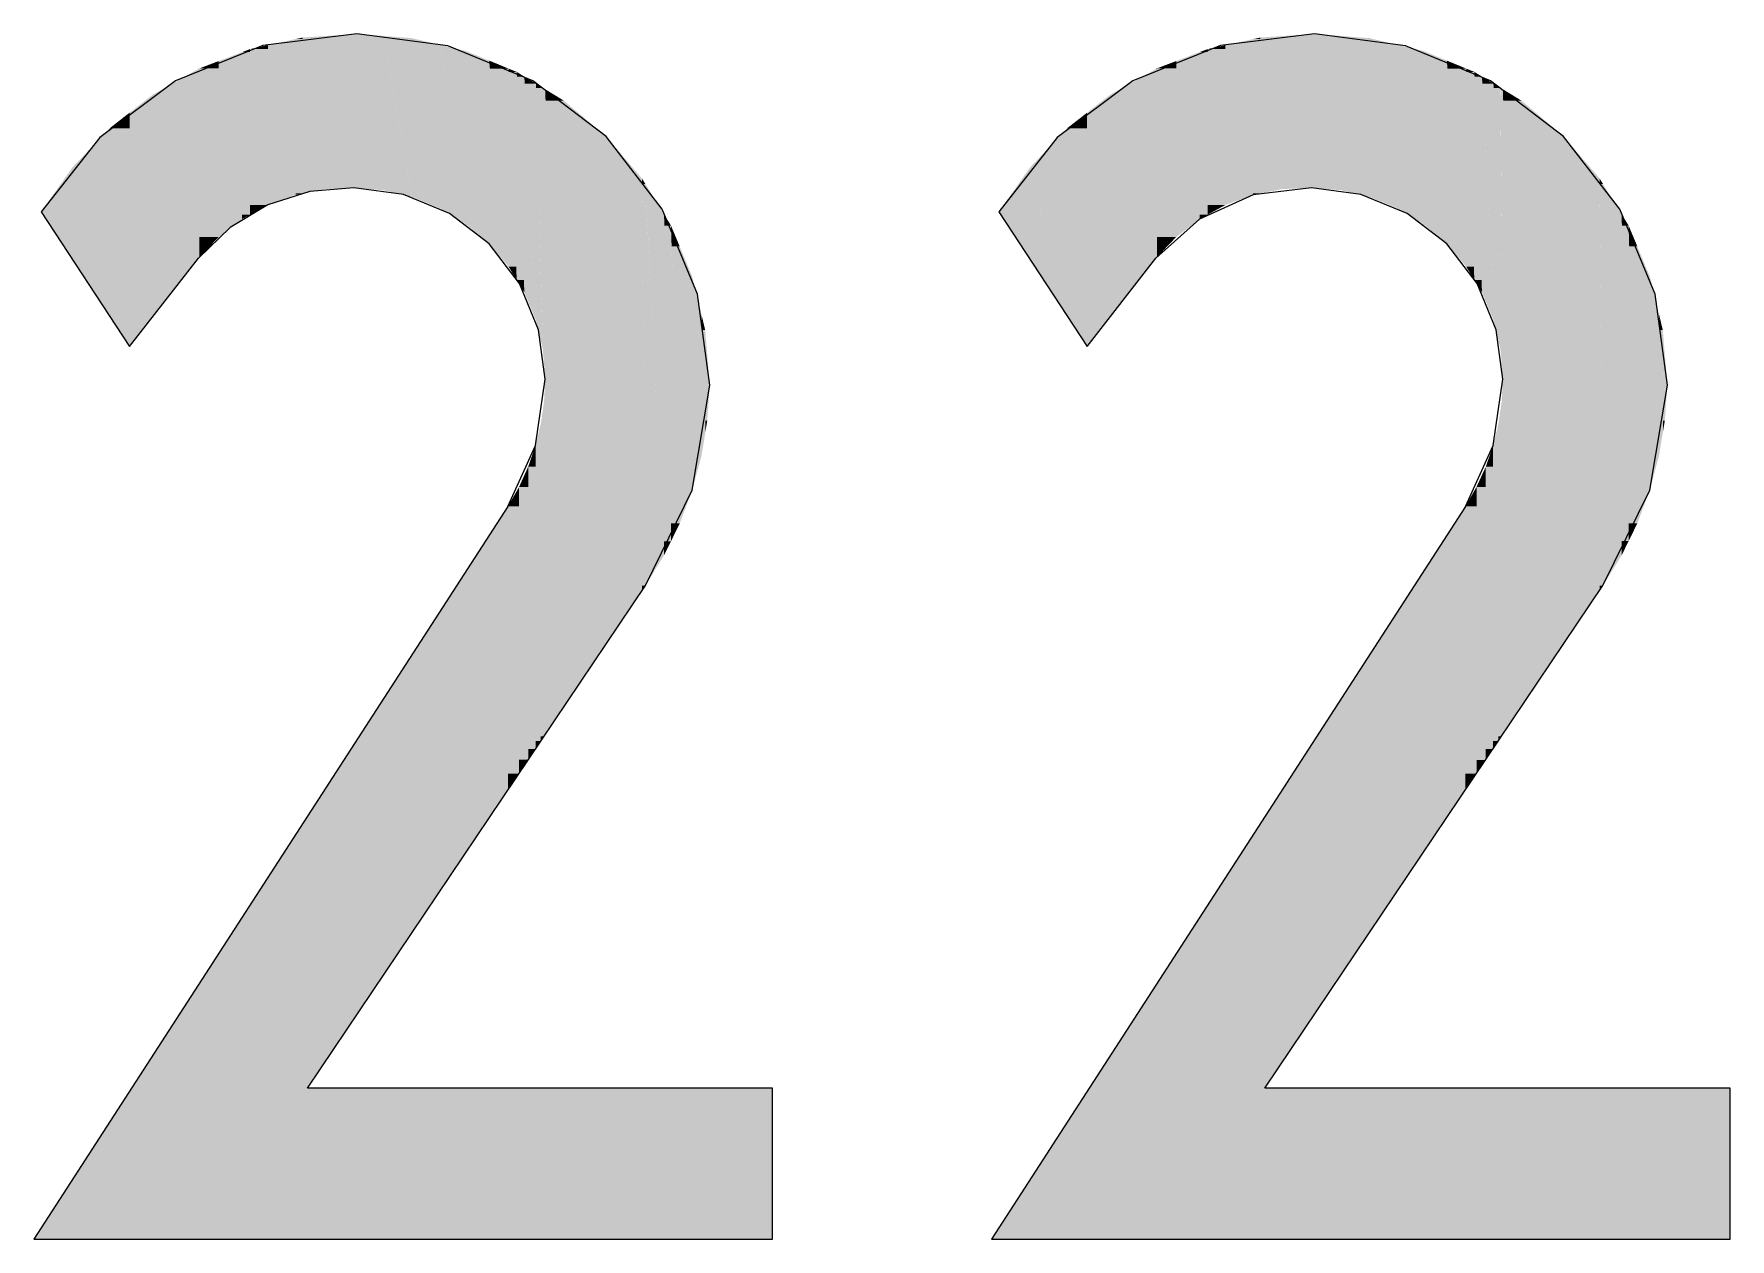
# Model space of a CAD drawing. Extents: x 885 to 2021, y 330 to 1122.
# Drawn here: x 1896.553 to 1899.454, y 640.216 to 642.278 of the extents above; entities that cross this region are included whole.
import ezdxf

# ---------------------------------------------------------------- set-up
doc = ezdxf.new("R2010")
doc.units = 0
doc.layers.add('P11_Plankopf_Ausführung_AF_4_800 Plankopf', color=7, linetype='Continuous', lineweight=25)

msp = doc.modelspace()

# ---------------------------------------------------------------- linework, layer by layer
at = {"layer": 'P11_Plankopf_Ausführung_AF_4_800 Plankopf', "color": 0, "linetype": 'Continuous', "lineweight": 13, "ltscale": 16.9}
for p, q in [((1897.1056, 642.2776), (1896.9452, 642.2578)), ((1897.2616, 642.2574), (1897.1056, 642.2776)), ((1898.7435, 642.2776), (1898.5831, 642.2579)), ((1898.8994, 642.2574), (1898.7435, 642.2776)), ((1896.9452, 642.2578), (1896.7953, 642.1973)), ((1897.407, 642.1976), (1897.2616, 642.2574)), ((1898.5831, 642.2579), (1898.4331, 642.1974)), ((1899.0448, 642.1976), (1898.8994, 642.2574)), ((1896.7953, 642.1973), (1896.666, 642.1004)), ((1897.5319, 642.1021), (1897.407, 642.1976)), ((1898.4331, 642.1974), (1898.3038, 642.1004)), ((1899.1698, 642.1021), (1899.0448, 642.1976)), ((1896.666, 642.1004), (1896.566, 641.9734)), ((1897.6279, 641.9776), (1897.5319, 642.1021)), ((1898.3038, 642.1004), (1898.2039, 641.9734)), ((1899.2658, 641.9776), (1899.1698, 642.1021)), ((1897.0254, 642.0082), (1896.9536, 641.9852)), ((1897.1005, 642.0143), (1897.0254, 642.0082)), ((1897.1853, 642.0031), (1897.1005, 642.0143)), ((1897.2642, 641.9704), (1897.1853, 642.0031)), ((1898.6387, 642.0023), (1898.5472, 641.9609)), ((1898.7384, 642.0143), (1898.6387, 642.0023)), ((1898.8231, 642.0031), (1898.7384, 642.0143)), ((1898.9021, 641.9704), (1898.8231, 642.0031)), ((1896.566, 641.9734), (1896.7169, 641.7431)), ((1896.9536, 641.9852), (1896.889, 641.9464)), ((1897.6884, 641.8325), (1897.6279, 641.9776)), ((1898.2039, 641.9734), (1898.3548, 641.7431)), ((1899.3263, 641.8325), (1899.2658, 641.9776)), ((1896.889, 641.9464), (1896.8348, 641.894)), ((1897.332, 641.9184), (1897.2642, 641.9704)), ((1898.5472, 641.9609), (1898.4723, 641.894)), ((1898.9699, 641.9184), (1898.9021, 641.9704)), ((1897.384, 641.8506), (1897.332, 641.9184)), ((1899.0219, 641.8506), (1898.9699, 641.9184)), ((1896.7169, 641.7431), (1896.8348, 641.894)), ((1898.3548, 641.7431), (1898.4723, 641.894)), ((1897.4167, 641.7716), (1897.384, 641.8506)), ((1897.7093, 641.6767), (1897.6884, 641.8325)), ((1899.0546, 641.7716), (1899.0219, 641.8506)), ((1899.3472, 641.6767), (1899.3263, 641.8325)), ((1897.4279, 641.6869), (1897.4167, 641.7716)), ((1899.0658, 641.6869), (1899.0546, 641.7716)), ((1897.4114, 641.5737), (1897.4279, 641.6869)), ((1899.0492, 641.5737), (1899.0658, 641.6869)), ((1897.6794, 641.4972), (1897.7093, 641.6767)), ((1899.3171, 641.4973), (1899.3472, 641.6767)), ((1897.3642, 641.4695), (1897.4114, 641.5737)), ((1899.0017, 641.4695), (1899.0492, 641.5737)), ((1897.5992, 641.334), (1897.6794, 641.4972)), ((1899.2371, 641.334), (1899.3171, 641.4973)), ((1897.3642, 641.4695), (1896.5534, 640.2163)), ((1899.0017, 641.4695), (1898.191, 640.2163)), ((1897.0215, 640.4745), (1897.5992, 641.334)), ((1898.659, 640.4745), (1899.2371, 641.334)), ((1897.8166, 640.4745), (1897.0215, 640.4745)), ((1897.8166, 640.2163), (1897.8166, 640.4745)), ((1899.4545, 640.4745), (1898.659, 640.4745)), ((1899.4545, 640.2163), (1899.4545, 640.4745)), ((1896.5534, 640.2163), (1897.8166, 640.2163)), ((1898.191, 640.2163), (1899.4545, 640.2163))]:
    msp.add_line(p, q, dxfattribs=at)
at = {"layer": 'P11_Plankopf_Ausführung_AF_4_800 Plankopf', "color": 0, "linetype": 'Continuous', "lineweight": 0, "ltscale": 0.0169}
for points in [[(1897.0009, 642.2583), (1896.9536, 642.2583), (1897.0009, 642.2687)], [(1897.0133, 642.2687), (1897.0009, 642.2687), (1897.0133, 642.2714)], [(1897.0133, 642.0048), (1897.0009, 642.0048), (1897.0009, 642.2687)], [(1897.0133, 642.0048), (1897.0133, 642.2687), (1897.0009, 642.2687)], [(1897.0503, 642.2714), (1897.0133, 642.2714), (1897.0503, 642.2739)], [(1897.0503, 642.0121), (1897.0133, 642.0121), (1897.0133, 642.2714)], [(1897.0503, 642.0121), (1897.0503, 642.2714), (1897.0133, 642.2714)], [(1897.1005, 642.2739), (1897.0503, 642.2739), (1897.1005, 642.2772)], [(1897.1005, 642.0143), (1897.0503, 642.0143), (1897.0503, 642.2739)], [(1897.1005, 642.0143), (1897.1005, 642.2739), (1897.0503, 642.2739)], [(1897.1056, 642.2772), (1897.1005, 642.2772), (1897.1056, 642.2776)], [(1897.1056, 642.0143), (1897.1005, 642.0143), (1897.1005, 642.2772)], [(1897.1056, 642.0138), (1897.1056, 642.2772), (1897.1005, 642.2772)], [(1897.1511, 642.0138), (1897.1056, 642.0138), (1897.1056, 642.2776)], [(1897.1517, 642.2741), (1897.1062, 642.2741), (1897.1056, 642.2776)], [(1897.1517, 642.0102), (1897.1517, 642.2741), (1897.1062, 642.2741)], [(1897.1978, 642.0102), (1897.1517, 642.0102), (1897.1517, 642.2741)], [(1897.1999, 642.2704), (1897.1524, 642.2704), (1897.1517, 642.2741)], [(1897.1999, 641.9987), (1897.1999, 642.2704), (1897.1524, 642.2704)], [(1897.2017, 641.9987), (1897.1999, 641.9987), (1897.1999, 642.2704)], [(1897.2017, 642.2699), (1897.1999, 642.2699), (1897.1999, 642.2704)], [(1897.2017, 641.9982), (1897.2017, 642.2699), (1897.1999, 642.2699)], [(1897.2459, 641.9982), (1897.2017, 641.9982), (1897.2017, 642.2699)], [(1897.2491, 642.2587), (1897.2035, 642.2587), (1897.2017, 642.2699)], [(1898.6387, 642.2583), (1898.5914, 642.2583), (1898.6387, 642.2687)], [(1898.6512, 642.2687), (1898.6387, 642.2687), (1898.6512, 642.2714)], [(1898.6512, 642.0048), (1898.6387, 642.0048), (1898.6387, 642.2687)], [(1898.6512, 642.0048), (1898.6512, 642.2687), (1898.6387, 642.2687)], [(1898.6881, 642.2714), (1898.6512, 642.2714), (1898.6881, 642.2739)], [(1898.6881, 642.0121), (1898.6512, 642.0121), (1898.6512, 642.2714)], [(1898.6881, 642.0121), (1898.6881, 642.2714), (1898.6512, 642.2714)], [(1898.7384, 642.2739), (1898.6881, 642.2739), (1898.7384, 642.2772)], [(1898.7384, 642.0143), (1898.6881, 642.0143), (1898.6881, 642.2739)], [(1898.7384, 642.0143), (1898.7384, 642.2739), (1898.6881, 642.2739)], [(1898.7435, 642.2772), (1898.7384, 642.2772), (1898.7435, 642.2776)], [(1898.7435, 642.0143), (1898.7384, 642.0143), (1898.7384, 642.2772)], [(1898.7435, 642.0138), (1898.7435, 642.2772), (1898.7384, 642.2772)], [(1898.789, 642.0138), (1898.7435, 642.0138), (1898.7435, 642.2776)], [(1898.7896, 642.2741), (1898.7441, 642.2741), (1898.7435, 642.2776)], [(1898.7896, 642.0102), (1898.7896, 642.2741), (1898.7441, 642.2741)], [(1898.8357, 642.0102), (1898.7896, 642.0102), (1898.7896, 642.2741)], [(1898.8377, 642.2704), (1898.7903, 642.2704), (1898.7896, 642.2741)], [(1898.8377, 641.9987), (1898.8377, 642.2704), (1898.7903, 642.2704)], [(1898.8396, 641.9987), (1898.8377, 641.9987), (1898.8377, 642.2704)], [(1898.8396, 642.2699), (1898.8377, 642.2699), (1898.8377, 642.2704)], [(1898.8396, 641.9982), (1898.8396, 642.2699), (1898.8377, 642.2699)], [(1898.8838, 641.9982), (1898.8396, 641.9982), (1898.8396, 642.2699)], [(1898.887, 642.2587), (1898.8414, 642.2587), (1898.8396, 642.2699)], [(1896.9095, 642.2312), (1896.8696, 642.2312), (1896.9095, 642.2464)], [(1896.9229, 642.2464), (1896.9095, 642.2464), (1896.9229, 642.2516)], [(1896.9229, 641.9683), (1896.9095, 641.9683), (1896.9095, 642.2464)], [(1896.9229, 641.9683), (1896.9229, 642.2464), (1896.9095, 642.2464)], [(1896.9536, 642.2516), (1896.9229, 642.2516), (1896.9536, 642.2583)], [(1896.9536, 641.9852), (1896.9229, 641.9852), (1896.9229, 642.2516)], [(1896.9536, 641.9852), (1896.9536, 642.2516), (1896.9229, 642.2516)], [(1897.0009, 642.0023), (1896.9536, 642.0023), (1896.9536, 642.2583)], [(1897.0009, 642.0023), (1897.0009, 642.2583), (1896.9536, 642.2583)], [(1897.2491, 641.9786), (1897.2491, 642.2587), (1897.2035, 642.2587)], [(1897.2882, 641.9786), (1897.2491, 641.9786), (1897.2491, 642.2587)], [(1897.2918, 642.2485), (1897.2506, 642.2485), (1897.2491, 642.2587)], [(1897.2918, 641.9524), (1897.2918, 642.2485), (1897.2506, 642.2485)], [(1897.2929, 641.9524), (1897.2918, 641.9524), (1897.2918, 642.2485)], [(1897.2929, 642.2481), (1897.2918, 642.2481), (1897.2918, 642.2485)], [(1897.2929, 641.9517), (1897.2929, 642.2481), (1897.2918, 642.2481)], [(1897.3281, 641.9517), (1897.2929, 641.9517), (1897.2929, 642.2481)], [(1897.332, 642.232), (1897.2948, 642.232), (1897.2929, 642.2481)], [(1898.5472, 642.2312), (1898.5072, 642.2312), (1898.5472, 642.2465)], [(1898.5608, 642.2465), (1898.5472, 642.2465), (1898.5608, 642.2516)], [(1898.5608, 641.9684), (1898.5472, 641.9684), (1898.5472, 642.2465)], [(1898.5608, 641.9684), (1898.5608, 642.2465), (1898.5472, 642.2465)], [(1898.5914, 642.2516), (1898.5608, 642.2516), (1898.5914, 642.2583)], [(1898.5914, 641.9851), (1898.5608, 641.9851), (1898.5608, 642.2516)], [(1898.5914, 641.9851), (1898.5914, 642.2516), (1898.5608, 642.2516)], [(1898.6387, 642.0023), (1898.5914, 642.0023), (1898.5914, 642.2583)], [(1898.6387, 642.0023), (1898.6387, 642.2583), (1898.5914, 642.2583)], [(1898.887, 641.9786), (1898.887, 642.2587), (1898.8414, 642.2587)], [(1898.9261, 641.9786), (1898.887, 641.9786), (1898.887, 642.2587)], [(1898.9297, 642.2485), (1898.8884, 642.2485), (1898.887, 642.2587)], [(1898.9297, 641.9524), (1898.9297, 642.2485), (1898.8884, 642.2485)], [(1898.9308, 641.9524), (1898.9297, 641.9524), (1898.9297, 642.2485)], [(1898.9308, 642.2481), (1898.9297, 642.2481), (1898.9297, 642.2485)], [(1898.9308, 641.9517), (1898.9308, 642.2481), (1898.9297, 642.2481)], [(1898.9659, 641.9517), (1898.9308, 641.9517), (1898.9308, 642.2481)], [(1898.9699, 642.232), (1898.9327, 642.232), (1898.9308, 642.2481)], [(1896.8348, 642.1731), (1896.7559, 642.1731), (1896.8348, 642.2176)], [(1896.8365, 642.2176), (1896.8348, 642.2176), (1896.8365, 642.2186)], [(1896.8365, 641.8957), (1896.8348, 641.8957), (1896.8348, 642.2176)], [(1896.8365, 641.8957), (1896.8365, 642.2176), (1896.8348, 642.2176)], [(1896.8696, 642.2186), (1896.8365, 642.2186), (1896.8696, 642.2312)], [(1896.8696, 641.9304), (1896.8365, 641.9304), (1896.8365, 642.2186)], [(1896.8696, 641.9304), (1896.8696, 642.2186), (1896.8365, 642.2186)], [(1896.9095, 641.961), (1896.8696, 641.961), (1896.8696, 642.2312)], [(1896.9095, 641.961), (1896.9095, 642.2312), (1896.8696, 642.2312)], [(1897.332, 641.9184), (1897.332, 642.232), (1897.2948, 642.232)], [(1897.3617, 641.9184), (1897.332, 641.9184), (1897.332, 642.232)], [(1897.3654, 642.2182), (1897.3333, 642.2182), (1897.332, 642.232)], [(1897.3654, 641.8793), (1897.3654, 642.2182), (1897.3333, 642.2182)], [(1897.3783, 641.8793), (1897.3654, 641.8793), (1897.3654, 642.2182)], [(1897.3792, 642.2126), (1897.3656, 642.2126), (1897.3654, 642.2182)], [(1897.3792, 641.8567), (1897.3792, 642.2126), (1897.3656, 642.2126)], [(1897.3915, 641.8567), (1897.3792, 641.8567), (1897.3792, 642.2126)], [(1897.3922, 642.2046), (1897.3795, 642.2046), (1897.3792, 642.2126)], [(1897.3922, 641.8355), (1897.3922, 642.2046), (1897.3795, 642.2046)], [(1897.4096, 641.8355), (1897.3922, 641.8355), (1897.3922, 642.2046)], [(1897.4119, 642.1926), (1897.3928, 642.1926), (1897.3922, 642.2046)], [(1898.4723, 642.1732), (1898.3937, 642.1732), (1898.4723, 642.2176)], [(1898.4743, 642.2176), (1898.4723, 642.2176), (1898.4743, 642.2187)], [(1898.4743, 641.896), (1898.4723, 641.896), (1898.4723, 642.2176)], [(1898.4743, 641.896), (1898.4743, 642.2176), (1898.4723, 642.2176)], [(1898.5072, 642.2187), (1898.4743, 642.2187), (1898.5072, 642.2312)], [(1898.5072, 641.9303), (1898.4743, 641.9303), (1898.4743, 642.2187)], [(1898.5072, 641.9303), (1898.5072, 642.2187), (1898.4743, 642.2187)], [(1898.5472, 641.9609), (1898.5072, 641.9609), (1898.5072, 642.2312)], [(1898.5472, 641.9609), (1898.5472, 642.2312), (1898.5072, 642.2312)], [(1898.9699, 641.9184), (1898.9699, 642.232), (1898.9327, 642.232)], [(1898.9996, 641.9184), (1898.9699, 641.9184), (1898.9699, 642.232)], [(1899.0033, 642.2182), (1898.9712, 642.2182), (1898.9699, 642.232)], [(1899.0033, 641.8793), (1899.0033, 642.2182), (1898.9712, 642.2182)], [(1899.0162, 641.8793), (1899.0033, 641.8793), (1899.0033, 642.2182)], [(1899.0171, 642.2126), (1899.0035, 642.2126), (1899.0033, 642.2182)], [(1899.0171, 641.8567), (1899.0171, 642.2126), (1899.0035, 642.2126)], [(1899.0294, 641.8567), (1899.0171, 641.8567), (1899.0171, 642.2126)], [(1899.0301, 642.2046), (1899.0174, 642.2046), (1899.0171, 642.2126)], [(1899.0301, 641.8355), (1899.0301, 642.2046), (1899.0174, 642.2046)], [(1899.0475, 641.8355), (1899.0301, 641.8355), (1899.0301, 642.2046)], [(1899.0498, 642.1926), (1899.0307, 642.1926), (1899.0301, 642.2046)], [(1897.4119, 641.788), (1897.4119, 642.1926), (1897.3928, 642.1926)], [(1897.4225, 641.788), (1897.4119, 641.788), (1897.4119, 642.1926)], [(1897.4239, 642.1853), (1897.4121, 642.1853), (1897.4119, 642.1926)], [(1897.4239, 641.7381), (1897.4239, 642.1853), (1897.4121, 642.1853)], [(1897.4275, 641.7381), (1897.4239, 641.7381), (1897.4239, 642.1853)], [(1897.4279, 642.1829), (1897.4239, 642.1829), (1897.4239, 642.1853)], [(1897.4279, 641.6869), (1897.4279, 642.1829), (1897.4239, 642.1829)], [(1897.4599, 641.1267), (1897.4279, 641.1267), (1897.4279, 642.1829)], [(1897.4599, 642.1634), (1897.4285, 642.1634), (1897.4279, 642.1829)], [(1899.0498, 641.788), (1899.0498, 642.1926), (1899.0307, 642.1926)], [(1899.0604, 641.788), (1899.0498, 641.788), (1899.0498, 642.1926)], [(1899.0617, 642.1853), (1899.0499, 642.1853), (1899.0498, 642.1926)], [(1899.0617, 641.7381), (1899.0617, 642.1853), (1899.0499, 642.1853)], [(1899.0654, 641.7381), (1899.0617, 641.7381), (1899.0617, 642.1853)], [(1899.0658, 642.1829), (1899.0618, 642.1829), (1899.0617, 642.1853)], [(1899.0658, 641.6869), (1899.0658, 642.1829), (1899.0618, 642.1829)], [(1899.0978, 641.1268), (1899.0658, 641.1268), (1899.0658, 642.1829)], [(1899.0978, 642.1634), (1899.0664, 642.1634), (1899.0658, 642.1829)], [(1896.7559, 642.1428), (1896.7169, 642.1428), (1896.7559, 642.1731)], [(1896.8348, 641.894), (1896.7559, 641.894), (1896.7559, 642.1731)], [(1896.8348, 641.894), (1896.8348, 642.1731), (1896.7559, 642.1731)], [(1897.4599, 641.1267), (1897.4599, 642.1634), (1897.4285, 642.1634)], [(1897.5319, 641.2338), (1897.4599, 641.2338), (1897.4599, 642.1634)], [(1897.5319, 642.1021), (1897.4646, 642.1021), (1897.4599, 642.1634)], [(1898.3937, 642.1429), (1898.3548, 642.1429), (1898.3937, 642.1732)], [(1898.4723, 641.894), (1898.3937, 641.894), (1898.3937, 642.1732)], [(1898.4723, 641.894), (1898.4723, 642.1732), (1898.3937, 642.1732)], [(1899.0978, 641.1268), (1899.0978, 642.1634), (1899.0664, 642.1634)], [(1899.1698, 641.2338), (1899.0978, 641.2338), (1899.0978, 642.1634)], [(1899.1698, 642.1021), (1899.1025, 642.1021), (1899.0978, 642.1634)], [(1896.6829, 642.0492), (1896.6191, 642.0492), (1896.6829, 642.1162)], [(1896.7169, 642.1162), (1896.6829, 642.1162), (1896.7169, 642.1428)], [(1896.7122, 641.7951), (1896.6829, 641.7951), (1896.6829, 642.1162)], [(1896.7169, 641.7431), (1896.7169, 642.1162), (1896.6829, 642.1162)], [(1896.7559, 641.7929), (1896.7169, 641.7929), (1896.7169, 642.1428)], [(1896.7559, 641.7929), (1896.7559, 642.1428), (1896.7169, 642.1428)], [(1898.3207, 642.0492), (1898.257, 642.0492), (1898.3207, 642.1163)], [(1898.3548, 642.1163), (1898.3207, 642.1163), (1898.3548, 642.1429)], [(1898.3501, 641.7952), (1898.3207, 641.7952), (1898.3207, 642.1163)], [(1898.3548, 641.7431), (1898.3548, 642.1163), (1898.3207, 642.1163)], [(1898.3937, 641.793), (1898.3548, 641.793), (1898.3548, 642.1429)], [(1898.3937, 641.793), (1898.3937, 642.1429), (1898.3548, 642.1429)], [(1897.5319, 641.2338), (1897.5319, 642.1021), (1897.4646, 642.1021)], [(1897.5934, 641.3253), (1897.5319, 641.3253), (1897.5319, 642.1021)], [(1897.5934, 642.0304), (1897.5376, 642.0304), (1897.5319, 642.1021)], [(1899.1698, 641.2338), (1899.1698, 642.1021), (1899.1025, 642.1021)], [(1899.2313, 641.3253), (1899.1698, 641.3253), (1899.1698, 642.1021)], [(1899.2313, 642.0304), (1899.1755, 642.0304), (1899.1698, 642.1021)], [(1896.6191, 641.9734), (1896.566, 641.9734), (1896.6191, 642.0492)], [(1896.6585, 641.8923), (1896.6191, 641.8923), (1896.6191, 642.0492)], [(1896.6829, 641.7951), (1896.6829, 642.0492), (1896.6191, 642.0492)], [(1897.5934, 641.3253), (1897.5934, 642.0304), (1897.5376, 642.0304)], [(1897.5992, 641.334), (1897.5934, 641.334), (1897.5934, 642.0304)], [(1897.5992, 642.021), (1897.5935, 642.021), (1897.5934, 642.0304)], [(1898.257, 641.9734), (1898.2039, 641.9734), (1898.257, 642.0492)], [(1898.2963, 641.8924), (1898.257, 641.8924), (1898.257, 642.0492)], [(1898.3207, 641.7952), (1898.3207, 642.0492), (1898.257, 642.0492)], [(1899.2313, 641.3253), (1899.2313, 642.0304), (1899.1755, 642.0304)], [(1899.2371, 641.334), (1899.2313, 641.334), (1899.2313, 642.0304)], [(1899.2371, 642.021), (1899.2314, 642.021), (1899.2313, 642.0304)], [(1896.9536, 641.9852), (1897.0009, 642.0023), (1896.9536, 642.0023)], [(1897.0009, 642.0023), (1897.0133, 642.0048), (1897.0009, 642.0048)], [(1897.0133, 642.0048), (1897.0503, 642.0121), (1897.0133, 642.0121)], [(1897.0503, 642.0121), (1897.1005, 642.0143), (1897.0503, 642.0143)], [(1897.1056, 642.0138), (1897.1056, 642.0143), (1897.1005, 642.0143)], [(1897.1517, 642.0102), (1897.1511, 642.0138), (1897.1056, 642.0138)], [(1897.1999, 641.9987), (1897.1978, 642.0102), (1897.1517, 642.0102)], [(1897.5992, 641.334), (1897.5992, 642.021), (1897.5935, 642.021)], [(1897.6312, 641.3857), (1897.5992, 641.3857), (1897.5992, 642.021)], [(1897.6312, 641.9691), (1897.6019, 641.9691), (1897.5992, 642.021)], [(1898.5914, 641.9851), (1898.6387, 642.0023), (1898.5914, 642.0023)], [(1898.6387, 642.0023), (1898.6512, 642.0048), (1898.6387, 642.0048)], [(1898.6512, 642.0048), (1898.6881, 642.0121), (1898.6512, 642.0121)], [(1898.6881, 642.0121), (1898.7384, 642.0143), (1898.6881, 642.0143)], [(1898.7435, 642.0138), (1898.7435, 642.0143), (1898.7384, 642.0143)], [(1898.7896, 642.0102), (1898.789, 642.0138), (1898.7435, 642.0138)], [(1898.8377, 641.9987), (1898.8357, 642.0102), (1898.7896, 642.0102)], [(1899.2371, 641.334), (1899.2371, 642.021), (1899.2314, 642.021)], [(1899.269, 641.3857), (1899.2371, 641.3857), (1899.2371, 642.021)], [(1899.269, 641.9692), (1899.2397, 641.9692), (1899.2371, 642.021)], [(1896.6191, 641.8923), (1896.6191, 641.9734), (1896.566, 641.9734)], [(1896.9229, 641.9683), (1896.9536, 641.9852), (1896.9229, 641.9852)], [(1897.2017, 641.9982), (1897.2017, 641.9987), (1897.1999, 641.9987)], [(1897.2491, 641.9786), (1897.2459, 641.9982), (1897.2017, 641.9982)], [(1897.2918, 641.9524), (1897.2882, 641.9786), (1897.2491, 641.9786)], [(1898.257, 641.8924), (1898.257, 641.9734), (1898.2039, 641.9734)], [(1898.5608, 641.9684), (1898.5914, 641.9851), (1898.5608, 641.9851)], [(1898.8396, 641.9982), (1898.8396, 641.9987), (1898.8377, 641.9987)], [(1898.887, 641.9786), (1898.8838, 641.9982), (1898.8396, 641.9982)], [(1898.9297, 641.9524), (1898.9261, 641.9786), (1898.887, 641.9786)], [(1896.8696, 641.9304), (1896.9095, 641.961), (1896.8696, 641.961)], [(1896.9095, 641.961), (1896.9229, 641.9683), (1896.9095, 641.9683)], [(1897.2929, 641.9517), (1897.2929, 641.9524), (1897.2918, 641.9524)], [(1897.332, 641.9184), (1897.3281, 641.9517), (1897.2929, 641.9517)], [(1897.6312, 641.3857), (1897.6312, 641.9691), (1897.6019, 641.9691)], [(1897.643, 641.4097), (1897.6312, 641.4097), (1897.6312, 641.9691)], [(1897.643, 641.9499), (1897.6316, 641.9499), (1897.6312, 641.9691)], [(1897.643, 641.4097), (1897.643, 641.9499), (1897.6316, 641.9499)], [(1897.658, 641.4403), (1897.643, 641.4403), (1897.643, 641.9499)], [(1897.658, 641.914), (1897.6441, 641.914), (1897.643, 641.9499)], [(1898.5072, 641.9303), (1898.5472, 641.9609), (1898.5072, 641.9609)], [(1898.5472, 641.9609), (1898.5608, 641.9684), (1898.5472, 641.9684)], [(1898.9308, 641.9517), (1898.9308, 641.9524), (1898.9297, 641.9524)], [(1898.9699, 641.9184), (1898.9659, 641.9517), (1898.9308, 641.9517)], [(1899.269, 641.3857), (1899.269, 641.9692), (1899.2397, 641.9692)], [(1899.2809, 641.41), (1899.269, 641.41), (1899.269, 641.9692)], [(1899.2809, 641.9499), (1899.2694, 641.9499), (1899.269, 641.9692)], [(1899.2809, 641.41), (1899.2809, 641.9499), (1899.2694, 641.9499)], [(1899.2958, 641.4403), (1899.2809, 641.4403), (1899.2809, 641.9499)], [(1899.2958, 641.9142), (1899.2819, 641.9142), (1899.2809, 641.9499)], [(1896.8365, 641.8957), (1896.8696, 641.9304), (1896.8365, 641.9304)], [(1897.3654, 641.8793), (1897.3617, 641.9184), (1897.332, 641.9184)], [(1897.658, 641.4403), (1897.658, 641.914), (1897.6441, 641.914)], [(1897.6794, 641.4972), (1897.658, 641.4972), (1897.658, 641.914)], [(1897.6794, 641.8627), (1897.6606, 641.8627), (1897.658, 641.914)], [(1898.4743, 641.896), (1898.5072, 641.9303), (1898.4743, 641.9303)], [(1899.0033, 641.8793), (1898.9996, 641.9184), (1898.9699, 641.9184)], [(1899.2958, 641.4403), (1899.2958, 641.9142), (1899.2819, 641.9142)], [(1899.3171, 641.4973), (1899.2958, 641.4973), (1899.2958, 641.9142)], [(1899.3171, 641.863), (1899.2984, 641.863), (1899.2958, 641.9142)], [(1896.6829, 641.7951), (1896.6585, 641.8923), (1896.6191, 641.8923)], [(1896.7559, 641.7929), (1896.8348, 641.894), (1896.7559, 641.894)], [(1896.8348, 641.894), (1896.8365, 641.8957), (1896.8348, 641.8957)], [(1898.3207, 641.7952), (1898.2963, 641.8924), (1898.257, 641.8924)], [(1898.3937, 641.793), (1898.4723, 641.894), (1898.3937, 641.894)], [(1898.4723, 641.894), (1898.4743, 641.896), (1898.4723, 641.896)], [(1897.3792, 641.8567), (1897.3783, 641.8793), (1897.3654, 641.8793)], [(1897.3922, 641.8355), (1897.3915, 641.8567), (1897.3792, 641.8567)], [(1897.6794, 641.4972), (1897.6794, 641.8627), (1897.6606, 641.8627)], [(1897.6794, 641.4972), (1897.6794, 641.4972), (1897.6794, 641.8627)], [(1897.6794, 641.8626), (1897.6794, 641.8626), (1897.6794, 641.8627)], [(1897.6794, 641.4972), (1897.6794, 641.8626), (1897.6794, 641.8626)], [(1897.6952, 641.556), (1897.6794, 641.556), (1897.6794, 641.8626)], [(1897.6952, 641.7976), (1897.6827, 641.7976), (1897.6794, 641.8626)], [(1899.0171, 641.8567), (1899.0162, 641.8793), (1899.0033, 641.8793)], [(1899.0301, 641.8355), (1899.0294, 641.8567), (1899.0171, 641.8567)], [(1899.3171, 641.4973), (1899.3171, 641.863), (1899.2984, 641.863)], [(1899.3173, 641.4977), (1899.3171, 641.4977), (1899.3171, 641.863)], [(1899.3173, 641.8627), (1899.3171, 641.8627), (1899.3171, 641.863)], [(1899.3173, 641.4977), (1899.3173, 641.8627), (1899.3171, 641.8627)], [(1899.3329, 641.556), (1899.3173, 641.556), (1899.3173, 641.8627)], [(1899.3329, 641.7981), (1899.3206, 641.7981), (1899.3173, 641.8627)], [(1897.4119, 641.788), (1897.4096, 641.8355), (1897.3922, 641.8355)], [(1899.0498, 641.788), (1899.0475, 641.8355), (1899.0301, 641.8355)], [(1897.6952, 641.556), (1897.6952, 641.7976), (1897.6827, 641.7976)], [(1897.7016, 641.5949), (1897.6952, 641.5949), (1897.6952, 641.7976)], [(1897.7016, 641.7709), (1897.696, 641.7709), (1897.6952, 641.7976)], [(1899.3329, 641.556), (1899.3329, 641.7981), (1899.3206, 641.7981)], [(1899.3395, 641.5956), (1899.3329, 641.5956), (1899.3329, 641.7981)], [(1899.3395, 641.7709), (1899.3338, 641.7709), (1899.3329, 641.7981)], [(1896.7169, 641.7431), (1896.7122, 641.7951), (1896.6829, 641.7951)], [(1896.7169, 641.7431), (1896.7559, 641.7929), (1896.7169, 641.7929)], [(1897.4239, 641.7381), (1897.4225, 641.788), (1897.4119, 641.788)], [(1897.7016, 641.5949), (1897.7016, 641.7709), (1897.696, 641.7709)], [(1897.7051, 641.616), (1897.7016, 641.616), (1897.7016, 641.7709)], [(1897.7051, 641.7276), (1897.7026, 641.7276), (1897.7016, 641.7709)], [(1898.3548, 641.7431), (1898.3501, 641.7952), (1898.3207, 641.7952)], [(1898.3548, 641.7431), (1898.3937, 641.793), (1898.3548, 641.793)], [(1899.0617, 641.7381), (1899.0604, 641.788), (1899.0498, 641.788)], [(1899.3395, 641.5956), (1899.3395, 641.7709), (1899.3338, 641.7709)], [(1899.3429, 641.616), (1899.3395, 641.616), (1899.3395, 641.7709)], [(1899.3429, 641.7286), (1899.3405, 641.7286), (1899.3395, 641.7709)], [(1897.4279, 641.6869), (1897.4275, 641.7381), (1897.4239, 641.7381)], [(1897.7051, 641.616), (1897.7051, 641.7276), (1897.7026, 641.7276)], [(1897.7093, 641.6767), (1897.7051, 641.6767), (1897.7051, 641.7276)], [(1899.0658, 641.6869), (1899.0654, 641.7381), (1899.0617, 641.7381)], [(1899.3429, 641.616), (1899.3429, 641.7286), (1899.3405, 641.7286)], [(1899.3472, 641.6767), (1899.3429, 641.6767), (1899.3429, 641.7286)], [(1897.4279, 641.6487), (1897.4259, 641.6487), (1897.4279, 641.6869)], [(1899.0658, 641.6487), (1899.0638, 641.6487), (1899.0658, 641.6869)], [(1897.7051, 641.616), (1897.7093, 641.6767), (1897.7051, 641.6767)], [(1899.3429, 641.616), (1899.3472, 641.6767), (1899.3429, 641.6767)], [(1897.4259, 641.6109), (1897.4204, 641.6109), (1897.4259, 641.6487)], [(1897.4279, 641.0791), (1897.4259, 641.0791), (1897.4259, 641.6487)], [(1897.4279, 641.0791), (1897.4279, 641.6487), (1897.4259, 641.6487)], [(1899.0638, 641.6108), (1899.0583, 641.6108), (1899.0638, 641.6487)], [(1899.0658, 641.0792), (1899.0638, 641.0792), (1899.0638, 641.6487)], [(1899.0658, 641.0792), (1899.0658, 641.6487), (1899.0638, 641.6487)], [(1897.4204, 641.5737), (1897.4114, 641.5737), (1897.4204, 641.6109)], [(1897.4259, 641.0761), (1897.4204, 641.0761), (1897.4204, 641.6109)], [(1897.4259, 641.0761), (1897.4259, 641.6109), (1897.4204, 641.6109)], [(1897.6952, 641.556), (1897.7016, 641.5949), (1897.6952, 641.5949)], [(1897.7016, 641.5949), (1897.7051, 641.616), (1897.7016, 641.616)], [(1899.0583, 641.5737), (1899.0492, 641.5737), (1899.0583, 641.6108)], [(1899.0638, 641.0763), (1899.0583, 641.0763), (1899.0583, 641.6108)], [(1899.0638, 641.0763), (1899.0638, 641.6108), (1899.0583, 641.6108)], [(1899.3329, 641.556), (1899.3395, 641.5956), (1899.3329, 641.5956)], [(1899.3395, 641.5956), (1899.3429, 641.616), (1899.3395, 641.616)], [(1897.4114, 641.5376), (1897.3989, 641.5376), (1897.4114, 641.5737)], [(1897.4204, 641.0679), (1897.4114, 641.0679), (1897.4114, 641.5737)], [(1897.4204, 641.0679), (1897.4204, 641.5737), (1897.4114, 641.5737)], [(1899.0492, 641.5375), (1899.0367, 641.5375), (1899.0492, 641.5737)], [(1899.0583, 641.0681), (1899.0492, 641.0681), (1899.0492, 641.5737)], [(1899.0583, 641.0681), (1899.0583, 641.5737), (1899.0492, 641.5737)], [(1897.3989, 641.5027), (1897.3832, 641.5027), (1897.3989, 641.5376)], [(1897.4114, 641.0545), (1897.3989, 641.0545), (1897.3989, 641.5376)], [(1897.4114, 641.0545), (1897.4114, 641.5376), (1897.3989, 641.5376)], [(1897.6794, 641.4972), (1897.6952, 641.556), (1897.6794, 641.556)], [(1899.0367, 641.5027), (1899.0208, 641.5027), (1899.0367, 641.5375)], [(1899.0492, 641.0546), (1899.0367, 641.0546), (1899.0367, 641.5375)], [(1899.0492, 641.0546), (1899.0492, 641.5375), (1899.0367, 641.5375)], [(1899.3173, 641.4977), (1899.3329, 641.556), (1899.3173, 641.556)], [(1897.3832, 641.4695), (1897.3642, 641.4695), (1897.3832, 641.5027)], [(1897.3989, 641.036), (1897.3832, 641.036), (1897.3832, 641.5027)], [(1897.3989, 641.036), (1897.3989, 641.5027), (1897.3832, 641.5027)], [(1897.658, 641.4403), (1897.6794, 641.4972), (1897.658, 641.4972)], [(1897.6794, 641.4972), (1897.6794, 641.4972), (1897.6794, 641.4972)], [(1899.0208, 641.4695), (1899.0017, 641.4695), (1899.0208, 641.5027)], [(1899.0367, 641.0359), (1899.0208, 641.0359), (1899.0208, 641.5027)], [(1899.0367, 641.0359), (1899.0367, 641.5027), (1899.0208, 641.5027)], [(1899.2958, 641.4403), (1899.3171, 641.4973), (1899.2958, 641.4973)], [(1899.3171, 641.4973), (1899.3173, 641.4977), (1899.3171, 641.4977)], [(1897.3642, 640.9843), (1897.0503, 640.9843), (1897.3642, 641.4695)], [(1897.3832, 641.0125), (1897.3642, 641.0125), (1897.3642, 641.4695)], [(1897.3832, 641.0125), (1897.3832, 641.4695), (1897.3642, 641.4695)], [(1899.0017, 640.984), (1898.6876, 640.984), (1899.0017, 641.4695)], [(1899.0208, 641.0123), (1899.0017, 641.0123), (1899.0017, 641.4695)], [(1899.0208, 641.0123), (1899.0208, 641.4695), (1899.0017, 641.4695)], [(1897.643, 641.4097), (1897.658, 641.4403), (1897.643, 641.4403)], [(1899.2809, 641.41), (1899.2958, 641.4403), (1899.2809, 641.4403)], [(1897.6312, 641.3857), (1897.643, 641.4097), (1897.6312, 641.4097)], [(1899.269, 641.3857), (1899.2809, 641.41), (1899.269, 641.41)], [(1897.5992, 641.334), (1897.6312, 641.3857), (1897.5992, 641.3857)], [(1899.2371, 641.334), (1899.269, 641.3857), (1899.2371, 641.3857)], [(1897.5934, 641.3253), (1897.5992, 641.334), (1897.5934, 641.334)], [(1899.2313, 641.3253), (1899.2371, 641.334), (1899.2313, 641.334)], [(1897.5319, 641.2338), (1897.5934, 641.3253), (1897.5319, 641.3253)], [(1899.1698, 641.2338), (1899.2313, 641.3253), (1899.1698, 641.3253)], [(1897.4599, 641.1267), (1897.5319, 641.2338), (1897.4599, 641.2338)], [(1899.0978, 641.1268), (1899.1698, 641.2338), (1899.0978, 641.2338)], [(1897.4279, 641.0791), (1897.4599, 641.1267), (1897.4279, 641.1267)], [(1899.0658, 641.0792), (1899.0978, 641.1268), (1899.0658, 641.1268)], [(1897.4204, 641.0679), (1897.4259, 641.0761), (1897.4204, 641.0761)], [(1897.4259, 641.0761), (1897.4279, 641.0791), (1897.4259, 641.0791)], [(1899.0583, 641.0681), (1899.0638, 641.0763), (1899.0583, 641.0763)], [(1899.0638, 641.0763), (1899.0658, 641.0792), (1899.0638, 641.0792)], [(1897.3989, 641.036), (1897.4114, 641.0545), (1897.3989, 641.0545)], [(1897.4114, 641.0545), (1897.4204, 641.0679), (1897.4114, 641.0679)], [(1899.0367, 641.0359), (1899.0492, 641.0546), (1899.0367, 641.0546)], [(1899.0492, 641.0546), (1899.0583, 641.0681), (1899.0492, 641.0681)], [(1897.3832, 641.0125), (1897.3989, 641.036), (1897.3832, 641.036)], [(1899.0208, 641.0123), (1899.0367, 641.0359), (1899.0208, 641.0359)], [(1897.3642, 640.9843), (1897.3832, 641.0125), (1897.3642, 641.0125)], [(1899.0017, 640.984), (1899.0208, 641.0123), (1899.0017, 641.0123)], [(1897.3343, 640.9398), (1897.0215, 640.9398), (1897.3642, 640.9843)], [(1897.0215, 640.9398), (1897.3642, 640.9843), (1897.0503, 640.9843)], [(1898.972, 640.9398), (1898.659, 640.9398), (1899.0017, 640.984)], [(1898.659, 640.9398), (1899.0017, 640.984), (1898.6876, 640.984)], [(1896.5534, 640.2163), (1897.0215, 640.2163), (1897.0215, 640.9398)], [(1897.0215, 640.4745), (1897.3343, 640.9398), (1897.0215, 640.9398)], [(1898.191, 640.2163), (1898.659, 640.2163), (1898.659, 640.9398)], [(1898.659, 640.4745), (1898.972, 640.9398), (1898.659, 640.9398)], [(1897.0215, 640.2163), (1897.8166, 640.2163), (1897.0215, 640.4745)], [(1897.8166, 640.2163), (1897.8166, 640.4745), (1897.0215, 640.4745)], [(1898.659, 640.2163), (1899.4545, 640.2163), (1898.659, 640.4745)], [(1899.4545, 640.2163), (1899.4545, 640.4745), (1898.659, 640.4745)]]:
    msp.add_solid(points, dxfattribs=at)

doc.saveas('drawing.dxf')
